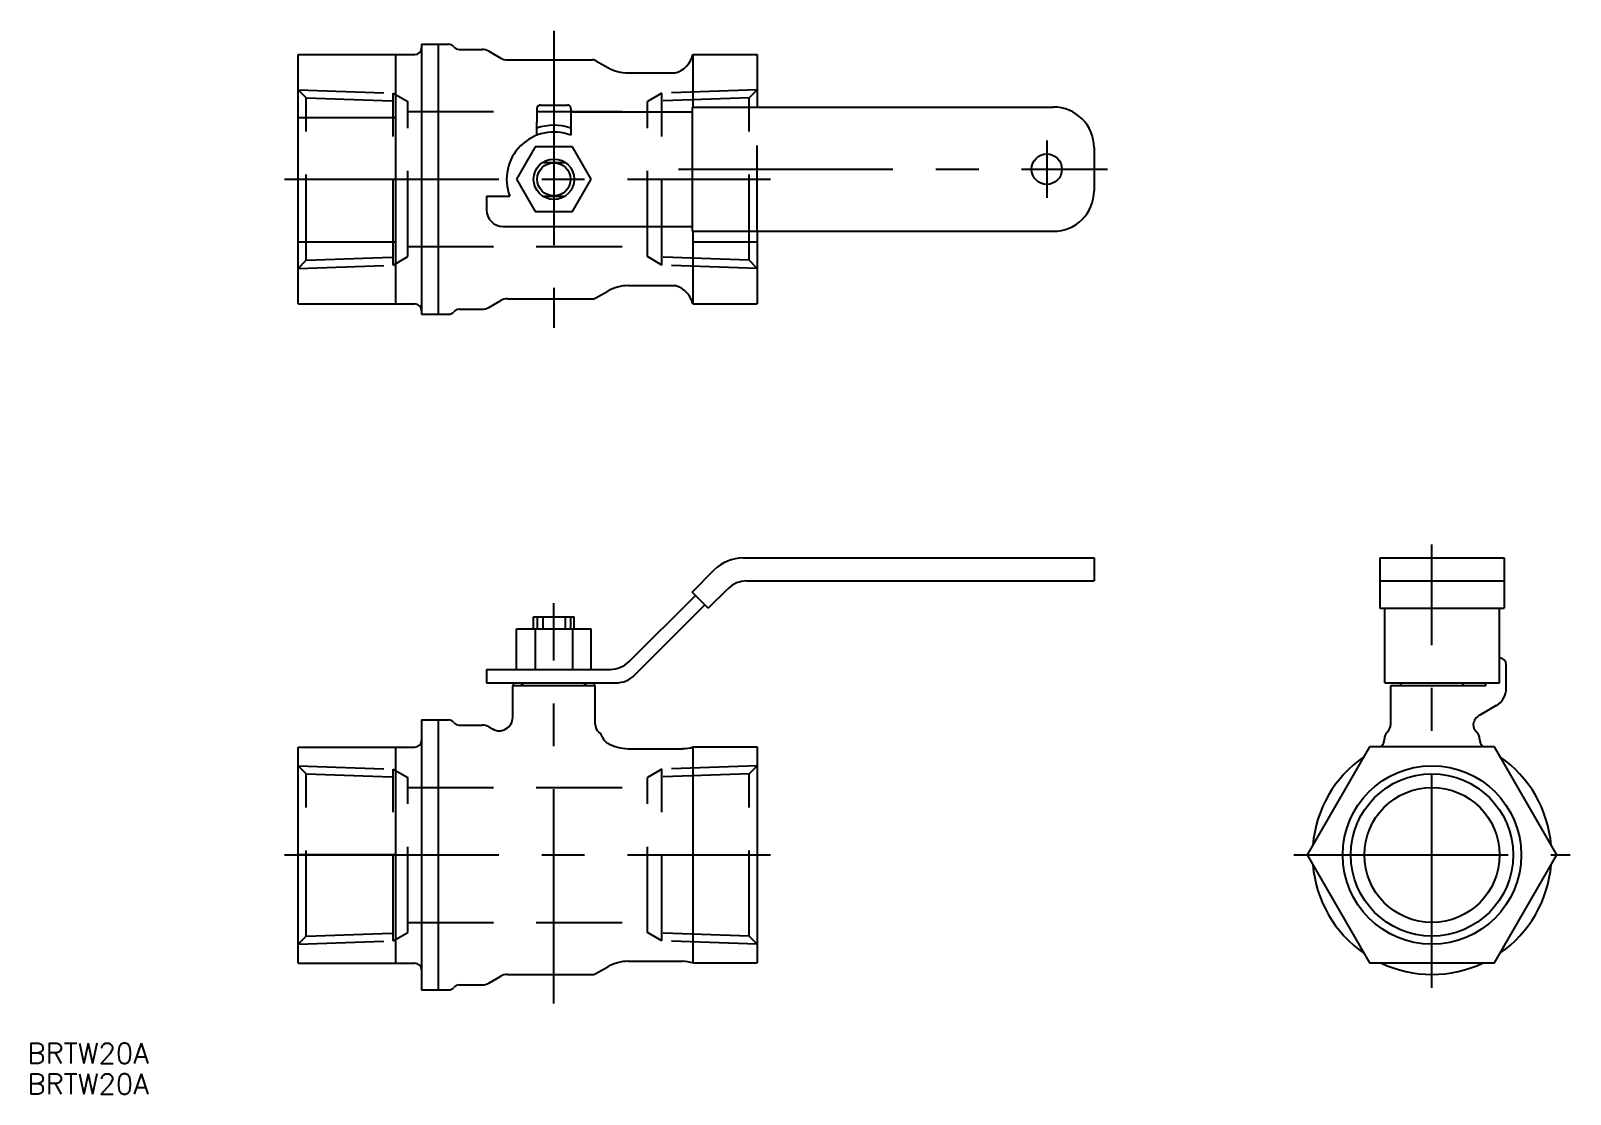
# Model space of a CAD drawing. Extents: x -208 to 20, y -35 to 122.
import ezdxf

# ---------------------------------------------------------------- set-up
doc = ezdxf.new("R2010")
doc.units = 0
doc.linetypes.add('CENTER', pattern=[50.8, 31.75, -6.35, 6.35, -6.35])
doc.linetypes.add('DASHED', pattern=[19.05, 12.7, -6.35])
doc.layers.get('0').update_dxf_attribs({"linetype": 'CONTINUOUS'})
doc.layers.add('CENTER', color=1, linetype='CENTER')
doc.styles.get("Standard").update_dxf_attribs({"font": 'txt.shx', "height": 3, "bigfont": 'bigfont.shx'})

msp = doc.modelspace()

# ---------------------------------------------------------------- linework, layer by layer
at = {"color": 7, "linetype": 'CONTINUOUS'}
for p, q in [((-167.96, 81.63), (-167.96, 118.58)), ((-167.96, 118.58), (-150.66, 118.58)), ((-153.46, 81.63), (-153.46, 118.58)), ((-149.66, 120.1), (-149.66, 80.1)), ((-149.66, 120.1), (-147.16, 120.1)), ((-147.16, 80.1), (-147.16, 120.1)), ((-147.16, 120.1), (-145.66, 120.1)), ((-144.1, 119.35), (-140.69, 119.35)), ((-139.69, 119.09), (-137.94, 118.07)), ((-109.46, 118.58), (-99.96, 118.58)), ((-109.46, 118.58), (-109.46, 110.8)), ((-99.96, 118.58), (-99.96, 110.8)), ((-136.94, 117.8), (-124.33, 117.8)), ((-123.83, 117.67), (-122.07, 116.66)), ((-119.07, 115.85), (-112.07, 115.85)), ((-132.57, 110.61), (-132.64, 106.61)), ((-132.07, 111.1), (-128.05, 111.1)), ((-127.56, 110.1), (-109.59, 110.1)), ((-127.56, 110.1), (-127.56, 106.64)), ((-127.55, 110.61), (-127.54, 110.1)), ((-109.59, 110.8), (-56.06, 110.8)), ((-109.59, 110.8), (-109.59, 92.4)), ((-167.96, 109.25), (-153.46, 109.25)), ((-132.82, 104.89), (-135.58, 100.1)), ((-127.3, 104.89), (-132.82, 104.89)), ((-124.53, 100.1), (-127.3, 104.89)), ((-50.06, 104.8), (-50.06, 98.4)), ((-131.72, 102.6), (-128.4, 102.6)), ((-135.58, 100.1), (-132.82, 95.32)), ((-127.3, 95.32), (-124.53, 100.1)), ((-140.06, 97.6), (-136.6, 97.6)), ((-140.06, 97.6), (-140.06, 95.6)), ((-131.72, 97.6), (-128.4, 97.6)), ((-132.82, 95.32), (-127.3, 95.32)), ((-137.56, 93.1), (-109.59, 93.1)), ((-109.59, 92.4), (-56.06, 92.4)), ((-109.46, 92.4), (-109.46, 81.63)), ((-99.96, 92.4), (-99.96, 81.63)), ((-153.46, 90.77), (-167.96, 90.77)), ((-99.96, 90.77), (-109.46, 90.77)), ((-139.69, 81.12), (-137.94, 82.14)), ((-136.94, 82.4), (-124.33, 82.4)), ((-123.83, 82.54), (-122.07, 83.55)), ((-119.07, 84.35), (-112.07, 84.35)), ((-167.96, 81.63), (-150.66, 81.63)), ((-149.66, 80.1), (-147.16, 80.1)), ((-147.16, 80.1), (-145.66, 80.1)), ((-144.1, 80.85), (-140.69, 80.85)), ((-109.46, 81.63), (-99.96, 81.63)), ((-102.06, 44), (-50.06, 44)), ((-50.06, 44), (-50.06, 40.6)), ((-7.7, 44), (10.7, 44)), ((-7.7, 44), (-7.7, 36.55)), ((10.7, 44), (10.7, 36.55)), ((-109.59, 38.96), (-106.31, 42.24)), ((-107.19, 36.55), (-109.59, 38.96)), ((-107.19, 36.55), (-104.31, 39.43)), ((-101.48, 40.6), (-50.06, 40.6)), ((-7.7, 40.6), (10.7, 40.6)), ((-118.89, 28.67), (-109.1, 38.46)), ((-118.06, 26.67), (-107.68, 37.05)), ((-7.7, 36.55), (10.7, 36.55)), ((-7, 25.5), (-7, 36.55)), ((10, 25.5), (10, 36.55)), ((-133.06, 35.3), (-127.06, 35.3)), ((-133.06, 33.5), (-133.06, 35.3)), ((-131.72, 35.3), (-131.72, 33.5)), ((-128.4, 35.3), (-128.4, 33.5)), ((-127.06, 33.5), (-127.06, 35.3)), ((-135.58, 33.5), (-124.53, 33.5)), ((-135.58, 27.5), (-135.58, 33.5)), ((-132.82, 33.5), (-132.82, 27.5)), ((-127.3, 33.5), (-127.3, 27.5)), ((-124.53, 27.5), (-124.53, 33.5)), ((-140.06, 27.5), (-121.72, 27.5)), ((-140.06, 27.5), (-140.06, 25.5)), ((11, 24.73), (11, 28.2)), ((-140.06, 25.5), (-130.06, 25.5)), ((-136.16, 20.4), (-136.16, 25.1)), ((-136.16, 25.1), (-123.96, 25.1)), ((-136.06, 25.1), (-136.06, 25.5)), ((-134.81, 25.1), (-134.81, 25.5)), ((-134.66, 25.1), (-134.66, 25.5)), ((-130.06, 25.5), (-120.89, 25.5)), ((-125.46, 25.1), (-125.46, 25.5)), ((-125.31, 25.1), (-125.31, 25.5)), ((-124.06, 25.1), (-124.06, 25.5)), ((-123.96, 19.36), (-123.96, 25.1)), ((-7, 25.5), (10, 25.5)), ((-6.1, 19.36), (-6.1, 25.1)), ((-6.1, 25.1), (8, 25.1)), ((-4.6, 25.1), (-4.6, 25.5)), ((4.6, 25.1), (4.6, 25.5)), ((8, 25.1), (8, 25.5)), ((9.5, 22.13), (7.07, 20.73)), ((-149.66, 20), (-149.66, -20)), ((-149.66, 20), (-147.16, 20)), ((-147.16, -20), (-147.16, 20)), ((-147.16, 20), (-145.66, 20)), ((-144.1, 19.25), (-140.69, 19.25)), ((-139.69, 18.98), (-139.16, 18.67)), ((-167.96, -16.03), (-167.96, 15.97)), ((-167.96, 15.97), (-150.66, 15.97)), ((-153.46, -16.03), (-153.46, 15.97)), ((-122.21, 16.63), (-122.07, 16.55)), ((-109.46, 16), (-99.96, 16)), ((-109.46, 16), (-109.46, -16)), ((-99.96, 16), (-99.96, -16)), ((-9.24, 16), (-18.48, 0)), ((9.24, 16), (-9.24, 16)), ((-7.05, 17.19), (-7.05, 17.17)), ((18.48, 0), (9.24, 16)), ((-119.07, 15.75), (-111.02, 15.75)), ((-153.46, 0), (-167.96, 0)), ((-109.46, 0), (-99.96, 0)), ((-18.48, 0), (-9.24, -16)), ((9.24, -16), (18.48, 0)), ((-119.07, -15.75), (-111.02, -15.75)), ((-167.96, -16.03), (-150.66, -16.03)), ((-139.69, -18.98), (-137.94, -17.97)), ((-136.94, -17.7), (-124.33, -17.7)), ((-123.83, -17.57), (-122.07, -16.55)), ((-109.46, -16), (-99.96, -16)), ((-9.24, -16), (9.24, -16)), ((-149.66, -20), (-147.16, -20)), ((-147.16, -20), (-145.66, -20)), ((-144.1, -19.25), (-140.69, -19.25))]:
    msp.add_line(p, q, dxfattribs=at)
at = {"color": 3, "linetype": 'DASHED'}
for p, q in [((-167.96, 113.35), (-153.86, 112.86)), ((-167.96, 113.35), (-166.75, 112.15)), ((-166.75, 112.15), (-151.72, 111.62)), ((-166.75, 88.12), (-166.75, 112.15)), ((-153.86, 112.86), (-151.72, 111.62)), ((-153.86, 87.4), (-153.86, 112.86)), ((-114.06, 112.86), (-116.2, 111.62)), ((-101.16, 112.15), (-116.2, 111.62)), ((-99.96, 113.35), (-114.06, 112.86)), ((-114.06, 87.4), (-114.06, 112.86)), ((-99.96, 113.35), (-101.16, 112.15)), ((-101.16, 88.12), (-101.16, 112.15)), ((-151.72, 88.64), (-151.72, 111.62)), ((-151.72, 110.13), (-116.2, 110.13)), ((-116.2, 88.64), (-116.2, 111.62)), ((-99.96, 92.4), (-99.96, 110.8)), ((-151.72, 90.13), (-116.2, 90.13)), ((-167.96, 86.91), (-166.75, 88.12)), ((-167.96, 86.91), (-153.86, 87.4)), ((-166.75, 88.12), (-151.72, 88.64)), ((-153.86, 87.4), (-151.72, 88.64)), ((-101.16, 88.12), (-116.2, 88.64)), ((-114.06, 87.4), (-116.2, 88.64)), ((-99.96, 86.91), (-114.06, 87.4)), ((-99.96, 86.91), (-101.16, 88.12)), ((-167.96, 13.22), (-153.86, 12.73)), ((-167.96, 13.22), (-166.75, 12.02)), ((-166.75, 12.02), (-151.72, 11.49)), ((-166.75, -12.02), (-166.75, 12.02)), ((-153.86, -12.73), (-153.86, 12.73)), ((-153.86, 12.73), (-151.72, 11.49)), ((-151.72, -11.49), (-151.72, 11.49)), ((-114.06, 12.73), (-116.2, 11.49)), ((-101.16, 12.02), (-116.2, 11.49)), ((-116.2, -11.49), (-116.2, 11.49)), ((-99.96, 13.22), (-114.06, 12.73)), ((-114.06, -12.73), (-114.06, 12.73)), ((-99.96, 13.22), (-101.16, 12.02)), ((-101.16, -12.02), (-101.16, 12.02)), ((-151.72, 10), (-116.2, 10)), ((-151.72, -10), (-116.2, -10)), ((-167.96, -13.22), (-166.75, -12.02)), ((-167.96, -13.22), (-153.86, -12.73)), ((-166.75, -12.02), (-151.72, -11.49)), ((-153.86, -12.73), (-151.72, -11.49)), ((-101.16, -12.02), (-116.2, -11.49)), ((-114.06, -12.73), (-116.2, -11.49)), ((-99.96, -13.22), (-114.06, -12.73)), ((-99.96, -13.22), (-101.16, -12.02))]:
    msp.add_line(p, q, dxfattribs=at)
at = {"color": 3, "linetype": 'CONTINUOUS'}
for p, q in [((-132.52, 35.3), (-132.52, 33.5)), ((-127.6, 35.3), (-127.6, 33.5))]:
    msp.add_line(p, q, dxfattribs=at)
at = {"color": 7, "linetype": 'CONTINUOUS'}
for centre, radius in [((-130.06, 100.1), 3), ((-57.06, 101.6), 2.25), ((0, 0), 12.02), ((0, 0), 10)]:
    msp.add_circle(centre, radius, dxfattribs=at)
at = {"color": 3, "linetype": 'CONTINUOUS'}
for centre, radius in [((-130.06, 100.1), 2.46), ((0, 0), 13.22)]:
    msp.add_circle(centre, radius, dxfattribs=at)
at = {"color": 7, "linetype": 'CONTINUOUS'}
for centre, radius, start, end in [((-150.66, 119.58), 1, 270, 0), ((-145.66, 119.1), 1, 38.6822, 90), ((-144.1, 120.35), 1, 218.6822, 270), ((-140.69, 117.35), 2, 60, 90), ((-113.15, 119.5), 3.8, 286.4105, 345.9679), ((-136.94, 119.8), 2, 240, 270), ((-124.33, 116.8), 1, 60, 90), ((-119.07, 121.85), 6, 240, 270), ((-132.07, 110.6), 0.5, 90, 179), ((-128.05, 110.6), 0.5, 1, 90), ((-56.06, 104.8), 6, 0, 90), ((-130.06, 100.1), 8, 71.79, 108.6607), ((-130.06, 100.1), 7, 69.0752, 200.9248), ((-56.06, 98.4), 6, 270, 0), ((-137.56, 95.6), 2.5, 180, 270), ((-136.94, 80.4), 2, 90, 120), ((-124.33, 83.4), 1, 270, 300), ((-119.07, 78.35), 6, 90, 120), ((-113.15, 80.71), 3.8, 14.0321, 73.5895), ((-150.66, 80.63), 1, 360, 90), ((-145.66, 81.1), 1, 270, 321.3178), ((-144.1, 79.85), 1, 90, 141.3178), ((-140.69, 82.85), 2, 270, 300), ((-102.06, 38), 6, 90, 135), ((-101.48, 36.6), 4, 90, 135), ((-121.72, 31.5), 4, 270, 315), ((10, 28.2), 1, 0, 90), ((-120.89, 29.5), 4, 270, 315), ((8, 24.73), 3, 300, 0), ((8.07, 19), 2, 120, 169.4917), ((-145.66, 19), 1, 38.6822, 90), ((-144.1, 20.25), 1, 218.6822, 270), ((-140.69, 17.25), 2, 60, 90), ((-138.16, 20.4), 2, 240, 0), ((-122.46, 19.36), 1.5, 180, 231.9269), ((-5.55, 17.17), 1.5, 133.1047, 180), ((-7.6, 19.36), 1.5, 313.1047, 0), ((7.6, 19.36), 1.5, 180, 226.8953), ((5.55, 17.17), 1.5, 0, 46.8953), ((-150.66, 16.97), 1, 270, 0), ((-124.31, 17), 1.5, 18.0509, 51.9269), ((-121.46, 17.93), 1.5, 198.0509, 240), ((-119.07, 21.75), 6, 240, 270), ((-110.9, 20.01), 4.26, 268.4258, 289.7966), ((-8.55, 17.19), 1.5, 307.4263, 0), ((8.55, 17.19), 1.5, 180, 232.5737), ((0, 0), 17.7, 124.6829, 175.3171), ((0, 0), 17.7, 4.6829, 55.3171), ((0, 0), 17.7, 184.6829, 235.3171), ((0, 0), 17.7, 304.6829, 355.3171), ((-119.07, -21.75), 6, 90, 120), ((-111.53, -23.9), 8.17, 75.3465, 86.4927), ((-150.66, -17.03), 1, 360, 90), ((-136.94, -19.7), 2, 90, 120), ((-124.33, -16.7), 1, 270, 300), ((0, 0), 17.7, 244.6829, 295.3171), ((-145.66, -19), 1, 270, 321.3178), ((-144.1, -20.25), 1, 90, 141.3178), ((-140.69, -17.25), 2, 270, 300)]:
    msp.add_arc(centre, radius, start, end, dxfattribs=at)
at = {"layer": 'CENTER', "color": 1, "linetype": 'CENTER'}
for p, q in [((-130.06, 122.1), (-130.06, 78.1)), ((-57.06, 105.85), (-57.06, 97.35)), ((-111.59, 101.6), (-48.06, 101.6)), ((-169.96, 100.1), (-97.96, 100.1)), ((0, -19.7), (0, 46)), ((-130.06, -22), (-130.06, 37.3)), ((-169.96, 0), (-97.96, 0)), ((-20.48, 0), (20.48, 0))]:
    msp.add_line(p, q, dxfattribs=at)

# ---------------------------------------------------------------- texts
at = {"color": 7, "linetype": 'CONTINUOUS'}
for p in [(-208.06, -30.89), (-208.06, -35.44)]:
    msp.add_text('BRTW20A', height=3, dxfattribs=at).set_placement(p)

doc.saveas('drawing.dxf')
